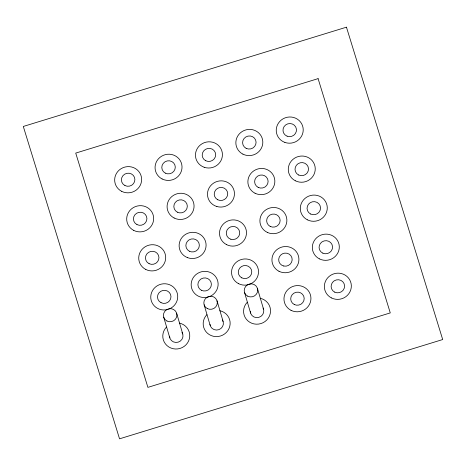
<?xml version="1.0" encoding="UTF-8"?>
<svg xmlns="http://www.w3.org/2000/svg" width="466" height="466" viewBox="0 0 466 466"><rect width="100%" height="100%" fill="white"/><g stroke="black" fill="none" stroke-linecap="round" stroke-linejoin="round"><path stroke-width="0.7" d="M257.43 288.396L263.523 309.104M244.499 292.363L250.597 313.076M217.034 300.803L223.127 321.517M204.108 304.776L210.201 325.484M176.637 313.21L182.73 333.924M163.712 317.183L169.805 337.897M179.398 323.101A13.52 13.071 -16.4 0 1 188.648 340.896A13.52 13.071 -16.4 0 1 168.843 346.984A13.52 13.071 -16.4 0 1 166.473 327.074M219.824 310.7A13.52 13.071 -16.4 0 1 229.027 328.518A13.52 13.071 -16.4 0 1 209.211 334.559A13.52 13.071 -16.4 0 1 206.887 314.643M260.191 298.287A13.52 13.071 -16.4 0 1 269.435 316.082A13.52 13.071 -16.4 0 1 249.63 322.163A13.52 13.071 -16.4 0 1 247.265 302.253M168.092 309.36A13.52 13.071 -16.4 0 1 151.066 294.279A13.52 13.071 -16.4 0 1 173.166 286.875A13.52 13.071 -16.4 0 1 168.756 309.133M208.523 296.935A13.52 13.071 -16.4 0 1 191.456 281.907A13.52 13.071 -16.4 0 1 213.527 274.439A13.52 13.071 -16.4 0 1 209.193 296.714M182.014 332.375A6.763 6.536 -16.4 0 1 178.193 342.155A6.763 6.536 -16.4 0 1 169.531 336.213M222.41 319.967A6.763 6.536 -16.4 0 1 218.869 329.654A6.763 6.536 -16.4 0 1 209.968 324.371M263.092 308.049A6.763 6.536 -16.4 0 1 258.7 317.416A6.763 6.536 -16.4 0 1 250.318 311.393M346.459 27.179L23.3 126.455L119.541 438.821L442.7 339.545L346.459 27.179M318.097 78.638L75.725 153.093L147.903 387.363L390.275 312.907L318.097 78.638M291.034 310.327A13.52 13.071 -16.4 0 0 310.938 298.083A13.52 13.071 -16.4 0 0 290.394 287.639A13.52 13.071 -16.4 0 0 291.034 310.327M331.431 297.914A13.52 13.071 -16.4 0 0 351.335 285.67A13.52 13.071 -16.4 0 0 330.784 275.231A13.52 13.071 -16.4 0 0 331.431 297.914M145.794 269.459A13.52 13.071 -16.4 0 0 165.692 257.215A13.52 13.071 -16.4 0 0 145.147 246.776A13.52 13.071 -16.4 0 0 145.794 269.459M133.759 230.414A13.52 13.071 -16.4 0 0 153.663 218.17A13.52 13.071 -16.4 0 0 133.119 207.731A13.52 13.071 -16.4 0 0 133.759 230.414M121.731 191.369A13.52 13.071 -16.4 0 0 141.635 179.125A13.52 13.071 -16.4 0 0 121.084 168.686A13.52 13.071 -16.4 0 0 121.731 191.369M238.609 283.689A13.52 13.071 -16.4 0 0 258.514 271.445A13.52 13.071 -16.4 0 0 237.969 261.007A13.52 13.071 -16.4 0 0 238.609 283.689M279.006 271.282A13.52 13.071 -16.4 0 0 298.91 259.032A13.52 13.071 -16.4 0 0 278.359 248.594A13.52 13.071 -16.4 0 0 279.006 271.282M319.402 258.869A13.52 13.071 -16.4 0 0 339.3 246.625A13.52 13.071 -16.4 0 0 318.756 236.186A13.52 13.071 -16.4 0 0 319.402 258.869M307.374 219.824A13.52 13.071 -16.4 0 0 327.272 207.58A13.52 13.071 -16.4 0 0 306.727 197.141A13.52 13.071 -16.4 0 0 307.374 219.824M226.581 244.644A13.52 13.071 -16.4 0 0 246.485 232.4A13.52 13.071 -16.4 0 0 225.934 221.962A13.52 13.071 -16.4 0 0 226.581 244.644M187.687 257.704A13.52 13.071 -16.4 0 0 205.943 243.211A13.52 13.071 -16.4 0 0 184.186 235.318A13.52 13.071 -16.4 0 0 187.687 257.704M174.156 218.006A13.52 13.071 -16.4 0 0 194.06 205.762A13.52 13.071 -16.4 0 0 173.509 195.324A13.52 13.071 -16.4 0 0 174.156 218.006M162.127 178.961A13.52 13.071 -16.4 0 0 182.025 166.717A13.52 13.071 -16.4 0 0 161.481 156.279A13.52 13.071 -16.4 0 0 162.127 178.961M216.876 206.52A13.52 13.071 -16.4 0 0 234.148 190.92A13.52 13.071 -16.4 0 0 211.884 184.425A13.52 13.071 -16.4 0 0 216.876 206.52M267.35 232.418A13.52 13.071 -16.4 0 0 286.858 219.579A13.52 13.071 -16.4 0 0 265.975 209.776A13.52 13.071 -16.4 0 0 267.35 232.418M255.059 193.244A13.52 13.071 -16.4 0 0 274.841 180.82A13.52 13.071 -16.4 0 0 254.191 170.573A13.52 13.071 -16.4 0 0 255.059 193.244M295.345 180.779A13.52 13.071 -16.4 0 0 315.243 168.535A13.52 13.071 -16.4 0 0 294.698 158.096A13.52 13.071 -16.4 0 0 295.345 180.779M204.195 167.265A13.52 13.071 -16.4 0 0 222.247 152.533A13.52 13.071 -16.4 0 0 200.38 144.932A13.52 13.071 -16.4 0 0 204.195 167.265M284.877 142.41A13.52 13.071 -16.4 0 0 303.057 127.824A13.52 13.071 -16.4 0 0 281.26 120.042A13.52 13.071 -16.4 0 0 284.877 142.41M242.92 154.141A13.52 13.071 -16.4 0 0 262.818 141.897A13.52 13.071 -16.4 0 0 242.273 131.459A13.52 13.071 -16.4 0 0 242.92 154.141M161.032 302.684A6.763 6.536 -16.4 0 0 170.981 296.562A6.763 6.536 -16.4 0 0 160.706 291.343A6.763 6.536 -16.4 0 0 161.032 302.684M201.423 290.277A6.763 6.536 -16.4 0 0 211.378 284.155A6.763 6.536 -16.4 0 0 201.102 278.936A6.763 6.536 -16.4 0 0 201.423 290.277M294.244 304.502A6.763 6.536 -16.4 0 0 304.193 298.38A6.763 6.536 -16.4 0 0 293.924 293.161A6.763 6.536 -16.4 0 0 294.244 304.502M334.792 292.17A6.763 6.536 -16.4 0 0 344.584 285.804A6.763 6.536 -16.4 0 0 334.174 280.847A6.763 6.536 -16.4 0 0 334.792 292.17M322.886 253.178A6.763 6.536 -16.4 0 0 332.543 246.63A6.763 6.536 -16.4 0 0 322.029 241.871A6.763 6.536 -16.4 0 0 322.886 253.178M283.777 266.022A6.763 6.536 -16.4 0 0 291.914 257.733A6.763 6.536 -16.4 0 0 280.584 255.158A6.763 6.536 -16.4 0 0 283.777 266.022M241.819 277.864A6.763 6.536 -16.4 0 0 251.768 271.742A6.763 6.536 -16.4 0 0 241.499 266.523A6.763 6.536 -16.4 0 0 241.819 277.864M230.874 239.256A6.763 6.536 -16.4 0 0 239.606 231.561A6.763 6.536 -16.4 0 0 228.521 228.183A6.763 6.536 -16.4 0 0 230.874 239.256M189.394 251.232A6.763 6.536 -16.4 0 0 199.343 245.11A6.763 6.536 -16.4 0 0 189.074 239.891A6.763 6.536 -16.4 0 0 189.394 251.232M149.091 263.686A6.763 6.536 -16.4 0 0 158.947 257.418A6.763 6.536 -16.4 0 0 148.59 252.351A6.763 6.536 -16.4 0 0 149.091 263.686M124.94 185.55A6.763 6.536 -16.4 0 0 134.89 179.427A6.763 6.536 -16.4 0 0 124.62 174.208A6.763 6.536 -16.4 0 0 124.94 185.55M165.337 173.142A6.763 6.536 -16.4 0 0 175.286 167.02A6.763 6.536 -16.4 0 0 165.011 161.795A6.763 6.536 -16.4 0 0 165.337 173.142M177.365 212.187A6.763 6.536 -16.4 0 0 187.315 206.065A6.763 6.536 -16.4 0 0 177.045 200.846A6.763 6.536 -16.4 0 0 177.365 212.187M217.762 199.774A6.763 6.536 -16.4 0 0 227.711 193.652A6.763 6.536 -16.4 0 0 217.436 188.433A6.763 6.536 -16.4 0 0 217.762 199.774M270.187 226.412A6.763 6.536 -16.4 0 0 280.136 220.29A6.763 6.536 -16.4 0 0 269.861 215.071A6.763 6.536 -16.4 0 0 270.187 226.412M310.583 214.005A6.763 6.536 -16.4 0 0 320.532 207.883A6.763 6.536 -16.4 0 0 310.257 202.663A6.763 6.536 -16.4 0 0 310.583 214.005M258.158 187.367A6.763 6.536 -16.4 0 0 268.107 181.245A6.763 6.536 -16.4 0 0 257.832 176.026A6.763 6.536 -16.4 0 0 258.158 187.367M205.733 160.729A6.763 6.536 -16.4 0 0 215.682 154.607A6.763 6.536 -16.4 0 0 205.407 149.388A6.763 6.536 -16.4 0 0 205.733 160.729M246.124 148.322A6.763 6.536 -16.4 0 0 256.079 142.2A6.763 6.536 -16.4 0 0 245.803 136.981A6.763 6.536 -16.4 0 0 246.124 148.322M287.108 136.177A6.763 6.536 -16.4 0 0 296.423 129.158A6.763 6.536 -16.4 0 0 285.664 124.935A6.763 6.536 -16.4 0 0 287.108 136.177M298.689 175.024A6.763 6.536 -16.4 0 0 308.498 168.68A6.763 6.536 -16.4 0 0 298.094 163.7A6.763 6.536 -16.4 0 0 298.689 175.024M136.969 224.595A6.763 6.536 -16.4 0 0 146.918 218.472A6.763 6.536 -16.4 0 0 136.649 213.253A6.763 6.536 -16.4 0 0 136.969 224.595M166.962 321.022A6.763 6.536 -16.4 0 0 176.917 314.9A6.763 6.536 -16.4 0 0 166.642 309.68A6.763 6.536 -16.4 0 0 166.962 321.022M207.358 308.608A6.763 6.536 -16.4 0 0 217.307 302.486A6.763 6.536 -16.4 0 0 207.038 297.267A6.763 6.536 -16.4 0 0 207.358 308.608M247.755 296.201A6.763 6.536 -16.4 0 0 257.704 290.079A6.763 6.536 -16.4 0 0 247.434 284.86A6.763 6.536 -16.4 0 0 247.755 296.201"/></g></svg>
